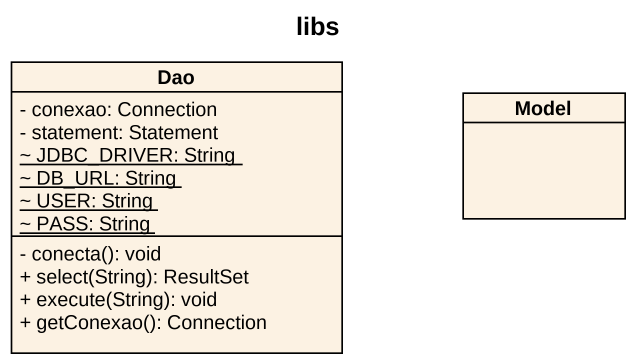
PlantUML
@startuml
title libs
hide circle
hide empty members
skinparam classAttributeIconSize 0
class Dao {
  - conexao: Connection
  - statement: Statement
  {static} ~ JDBC_DRIVER: String
  {static} ~ DB_URL: String
  {static} ~ USER: String
  {static} ~ PASS: String
  - conecta(): void
  + select(String): ResultSet
  + execute(String): void
  + getConexao(): Connection
}
class Model
@enduml
